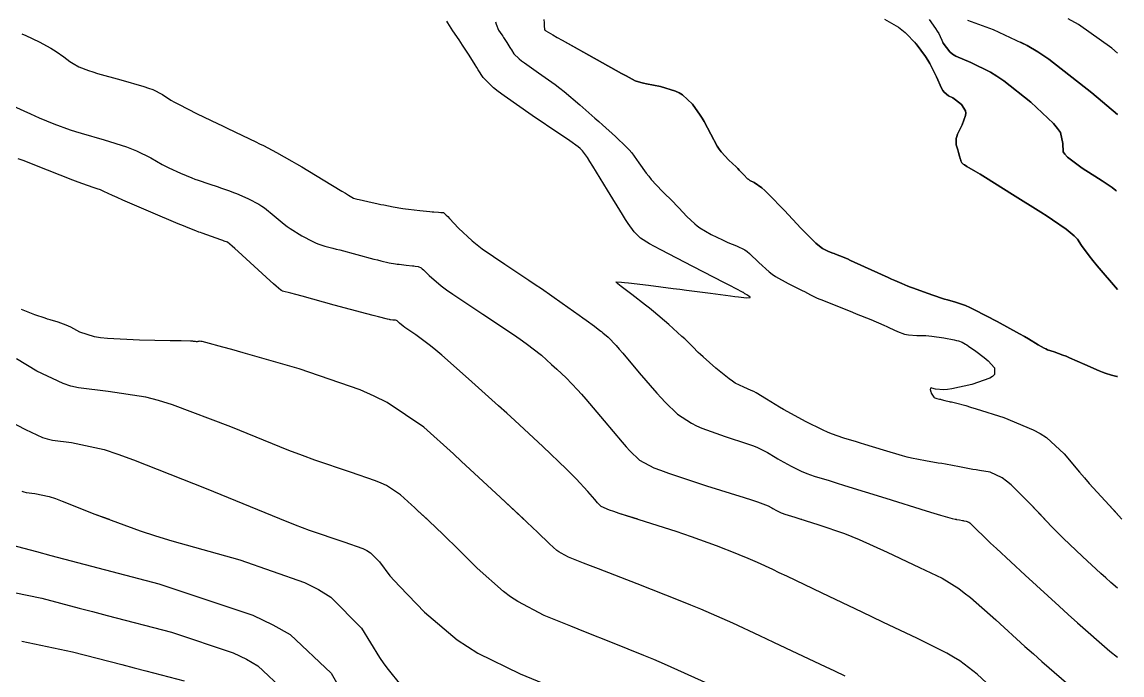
# Model space of a CAD drawing. Header units: metres. Extents: x 837475 to 838479, y 1189012 to 1191015.
# Drawn here: x 838361.8 to 838477, y 1189205.3 to 1189273.7 of the extents above; entities that cross this region are included whole.
import ezdxf

# ---------------------------------------------------------------- set-up
doc = ezdxf.new("R2010")
doc.units = ezdxf.units.M
doc.header["$LTSCALE"] = 0.3
doc.layers.add('COTAS 10', color=1, linetype='Continuous')
doc.layers.add('COTAS INT', color=252, linetype='Continuous')

msp = doc.modelspace()

# ---------------------------------------------------------------- linework, layer by layer
at = {"layer": 'COTAS 10'}
for points, elevation in [([(838416.448, 1189273.968), (838416.467, 1189273.622), (838416.482, 1189273.343), (838416.506, 1189272.9), (838416.508, 1189272.897), (838416.509, 1189272.896), (838416.51, 1189272.893), (838416.513, 1189272.89), (838416.514, 1189272.887), (838416.517, 1189272.885), (838416.519, 1189272.883), (838416.527, 1189272.878), (838416.549, 1189272.859), (838416.56, 1189272.85), (838416.573, 1189272.838), (838416.637, 1189272.782), (838417.377, 1189272.347), (838417.817, 1189272.098), (838418.358, 1189271.793), (838421.16, 1189270.225), (838424.009, 1189268.64), (838424.58, 1189268.324), (838425.057, 1189268.061), (838425.994, 1189267.557), (838426.597, 1189267.367), (838426.864, 1189267.302), (838427.174, 1189267.232), (838428.653, 1189266.936), (838430.238, 1189266.455), (838430.616, 1189266.269), (838430.966, 1189266.059), (838432.008, 1189265.111), (838432.828, 1189263.956), (838433.039, 1189263.617), (838433.243, 1189263.269), (838433.918, 1189261.942), (838434.591, 1189260.684), (838434.793, 1189260.38), (838435.002, 1189260.094), (838435.811, 1189259.222), (838436.57, 1189258.529), (838436.747, 1189258.358), (838436.91, 1189258.195), (838437.379, 1189257.678), (838437.776, 1189257.276), (838437.894, 1189257.185), (838438.015, 1189257.103), (838438.481, 1189256.882), (838439.264, 1189256.331), (838439.585, 1189256.042), (838439.95, 1189255.692), (838441.648, 1189253.937), (838443.363, 1189252.111), (838443.74, 1189251.718), (838444.074, 1189251.373), (838444.928, 1189250.533), (838445.483, 1189250.082), (838445.629, 1189249.981), (838445.771, 1189249.892), (838446.256, 1189249.658), (838446.72, 1189249.491), (838446.848, 1189249.443), (838446.977, 1189249.394), (838447.443, 1189249.213), (838448.231, 1189248.873), (838448.562, 1189248.725), (838448.943, 1189248.553), (838450.726, 1189247.734), (838452.496, 1189246.92), (838452.868, 1189246.751), (838453.189, 1189246.606), (838453.923, 1189246.286), (838454.577, 1189246.036), (838454.847, 1189245.935), (838455.157, 1189245.821), (838456.598, 1189245.293), (838458.084, 1189244.776), (838458.421, 1189244.667), (838458.726, 1189244.574), (838459.563, 1189244.364), (838460.612, 1189243.981), (838461.052, 1189243.78), (838461.556, 1189243.537), (838463.917, 1189242.314), (838466.27, 1189241.033), (838466.77, 1189240.754), (838467.203, 1189240.508), (838468.22, 1189239.889), (838468.832, 1189239.525), (838469.011, 1189239.439), (838469.194, 1189239.36), (838469.887, 1189239.125), (838470.817, 1189238.808), (838471.149, 1189238.675), (838471.513, 1189238.524), (838473.096, 1189237.816), (838474.617, 1189237.135), (838474.942, 1189237.001), (838475.225, 1189236.889), (838475.901, 1189236.682), (838476.329, 1189236.596), (838476.457, 1189236.561), (838476.514, 1189236.544), (838476.457, 1189236.561), (838476.329, 1189236.596), (838475.901, 1189236.682), (838475.225, 1189236.889), (838474.942, 1189237.001), (838474.617, 1189237.135), (838473.096, 1189237.816), (838471.513, 1189238.524), (838471.149, 1189238.675), (838470.817, 1189238.808), (838469.887, 1189239.125), (838469.194, 1189239.36), (838469.011, 1189239.439), (838468.832, 1189239.525), (838468.22, 1189239.889), (838467.203, 1189240.508), (838466.77, 1189240.754), (838466.27, 1189241.033), (838463.917, 1189242.314), (838461.556, 1189243.537), (838461.052, 1189243.78), (838460.612, 1189243.981), (838459.563, 1189244.364), (838458.726, 1189244.574), (838458.421, 1189244.667), (838458.084, 1189244.776), (838456.598, 1189245.293), (838455.157, 1189245.821), (838454.847, 1189245.935), (838454.577, 1189246.036), (838453.923, 1189246.286), (838453.189, 1189246.606), (838452.868, 1189246.751), (838452.496, 1189246.92), (838450.726, 1189247.734), (838448.943, 1189248.553), (838448.562, 1189248.725), (838448.231, 1189248.873), (838447.443, 1189249.213), (838446.977, 1189249.394), (838446.848, 1189249.443), (838446.72, 1189249.491), (838446.256, 1189249.658), (838445.771, 1189249.892), (838445.629, 1189249.981), (838445.483, 1189250.082), (838444.928, 1189250.533), (838444.074, 1189251.373), (838443.74, 1189251.718), (838443.363, 1189252.111), (838441.648, 1189253.937), (838439.95, 1189255.692), (838439.585, 1189256.042), (838439.264, 1189256.331), (838438.481, 1189256.882), (838438.015, 1189257.103), (838437.894, 1189257.185), (838437.776, 1189257.276), (838437.379, 1189257.678), (838436.91, 1189258.195), (838436.747, 1189258.358), (838436.57, 1189258.529), (838435.811, 1189259.222), (838435.002, 1189260.094), (838434.793, 1189260.38), (838434.591, 1189260.684), (838433.918, 1189261.942), (838433.243, 1189263.269), (838433.039, 1189263.617), (838432.828, 1189263.956), (838432.008, 1189265.111), (838430.966, 1189266.059), (838430.616, 1189266.269), (838430.238, 1189266.455), (838428.653, 1189266.936), (838427.174, 1189267.232), (838426.864, 1189267.302), (838426.597, 1189267.367), (838425.994, 1189267.557), (838425.057, 1189268.061), (838424.58, 1189268.324), (838424.009, 1189268.64), (838421.16, 1189270.225), (838418.723, 1189271.589)], 1930), ([(838463.312, 1189204.011), (838461.832, 1189205.36), (838460.002, 1189206.743), (838459.355, 1189207.146), (838458.648, 1189207.557), (838455.588, 1189209.115), (838451.953, 1189210.823), (838450.882, 1189211.329), (838449.784, 1189211.85), (838445.588, 1189213.849), (838441.886, 1189215.617), (838441.1, 1189215.991), (838440.416, 1189216.315), (838438.81, 1189217.071), (838437.584, 1189217.599), (838437.14, 1189217.78), (838436.651, 1189217.976), (838434.511, 1189218.81), (838431.892, 1189219.763), (838431.102, 1189220.034), (838430.283, 1189220.309), (838427.092, 1189221.327), (838424.326, 1189222.208), (838423.775, 1189222.396), (838423.317, 1189222.559), (838422.442, 1189222.947), (838422.066, 1189223.326), (838421.924, 1189223.484), (838421.765, 1189223.665), (838421.051, 1189224.511), (838419.826, 1189225.838), (838419.345, 1189226.323), (838418.802, 1189226.859), (838416.328, 1189229.219), (838413.387, 1189231.947), (838412.549, 1189232.715), (838411.701, 1189233.488), (838408.556, 1189236.328), (838405.754, 1189238.783), (838405.122, 1189239.315), (838404.554, 1189239.781), (838403.022, 1189240.93), (838402.079, 1189241.559), (838401.881, 1189241.698), (838401.711, 1189241.822), (838401.328, 1189242.143), (838401.153, 1189242.323), (838401.114, 1189242.358), (838401.079, 1189242.386), (838400.987, 1189242.435), (838400.889, 1189242.446), (838400.851, 1189242.45), (838400.807, 1189242.454), (838400.606, 1189242.475), (838400.382, 1189242.502), (838400.323, 1189242.51), (838400.266, 1189242.518), (838400.074, 1189242.55), (838399.106, 1189242.801), (838398.561, 1189242.947), (838397.895, 1189243.125), (838394.488, 1189244.047), (838391.109, 1189244.964), (838390.46, 1189245.14), (838389.935, 1189245.282), (838389.077, 1189245.513), (838389.018, 1189245.533), (838388.997, 1189245.542), (838388.975, 1189245.553), (838388.879, 1189245.603), (838388.388, 1189246.025), (838388.116, 1189246.27), (838387.786, 1189246.57), (838386.101, 1189248.115), (838384.413, 1189249.66), (838384.08, 1189249.959), (838383.804, 1189250.204), (838383.296, 1189250.623), (838382.962, 1189250.75), (838382.797, 1189250.811), (838382.601, 1189250.881), (838381.63, 1189251.227), (838380.66, 1189251.57), (838380.464, 1189251.639), (838380.3, 1189251.697), (838379.968, 1189251.811), (838379.168, 1189252.14), (838378.708, 1189252.333), (838378.146, 1189252.571), (838375.253, 1189253.795), (838372.331, 1189255.045), (838371.75, 1189255.298), (838371.267, 1189255.51), (838370.348, 1189255.942), (838370.009, 1189256.11), (838369.893, 1189256.156), (838369.768, 1189256.203), (838369.234, 1189256.37), (838368.137, 1189256.747), (838367.657, 1189256.926), (838367.1, 1189257.137), (838364.451, 1189258.168), (838361.886, 1189259.182), (838361.383, 1189259.382)], 1920), ([(838426.271, 1189221.589), (838424.326, 1189222.208), (838423.775, 1189222.396), (838423.317, 1189222.559), (838422.442, 1189222.947), (838422.066, 1189223.326), (838421.924, 1189223.484), (838421.765, 1189223.665), (838421.051, 1189224.511), (838419.826, 1189225.838), (838419.345, 1189226.323), (838418.802, 1189226.859), (838416.328, 1189229.219), (838413.387, 1189231.947), (838412.549, 1189232.715), (838411.701, 1189233.488), (838408.556, 1189236.328), (838405.754, 1189238.783), (838405.122, 1189239.315), (838404.554, 1189239.781), (838403.022, 1189240.93), (838402.079, 1189241.559), (838401.881, 1189241.698), (838401.711, 1189241.822), (838401.328, 1189242.143), (838401.153, 1189242.323), (838401.114, 1189242.358), (838401.079, 1189242.386), (838400.987, 1189242.435), (838400.889, 1189242.446), (838400.851, 1189242.45), (838400.807, 1189242.454), (838400.606, 1189242.475), (838400.382, 1189242.502), (838400.323, 1189242.51), (838400.266, 1189242.518), (838400.074, 1189242.55), (838399.106, 1189242.801), (838398.561, 1189242.947), (838397.895, 1189243.125), (838394.488, 1189244.047), (838391.109, 1189244.964), (838390.46, 1189245.14), (838389.935, 1189245.282), (838389.077, 1189245.513), (838389.018, 1189245.533), (838388.997, 1189245.542), (838388.975, 1189245.553), (838388.879, 1189245.603), (838388.388, 1189246.025), (838388.116, 1189246.27), (838387.786, 1189246.57), (838386.101, 1189248.115), (838384.413, 1189249.66), (838384.08, 1189249.959), (838383.804, 1189250.204), (838383.296, 1189250.623), (838382.962, 1189250.75), (838382.797, 1189250.811), (838382.601, 1189250.881), (838381.63, 1189251.227), (838380.66, 1189251.57), (838380.464, 1189251.639), (838380.3, 1189251.697), (838379.968, 1189251.811), (838379.168, 1189252.14), (838378.708, 1189252.333), (838378.146, 1189252.571), (838375.253, 1189253.795), (838372.331, 1189255.045), (838371.75, 1189255.298), (838371.267, 1189255.51), (838370.348, 1189255.942), (838370.009, 1189256.11), (838369.893, 1189256.156), (838369.768, 1189256.203), (838369.234, 1189256.37), (838368.137, 1189256.747), (838367.657, 1189256.926), (838367.1, 1189257.137), (838364.451, 1189258.168), (838361.886, 1189259.182), (838361.383, 1189259.382)], 1920), ([(838360.627, 1189218.909), (838363.298, 1189218.208), (838364.808, 1189217.811), (838376.096, 1189214.842), (838385.938, 1189211.545), (838388.032, 1189210.547), (838389.854, 1189209.512), (838394.158, 1189205.469), (838396.215, 1189201.853)], 1910)]:
    msp.add_lwpolyline(points, dxfattribs=dict(at, elevation=elevation))
at = {"layer": 'COTAS INT'}
for points, elevation in [([(838468.918, 1189221.589), (838467.421, 1189223.171), (838465.38, 1189225.197), (838464.903, 1189225.597), (838464.463, 1189225.926), (838463.196, 1189226.532), (838462.081, 1189226.707), (838461.739, 1189226.765), (838461.383, 1189226.827), (838459.973, 1189227.086), (838458.512, 1189227.355), (838458.123, 1189227.423), (838457.741, 1189227.489), (838456.415, 1189227.705), (838454.962, 1189227.997), (838454.5, 1189228.111), (838454.011, 1189228.239), (838452.027, 1189228.821), (838450.078, 1189229.424), (838449.611, 1189229.566), (838449.175, 1189229.697), (838447.861, 1189230.078), (838446.572, 1189230.535), (838446.151, 1189230.714), (838445.703, 1189230.916), (838443.853, 1189231.834), (838441.992, 1189232.842), (838441.536, 1189233.1), (838441.106, 1189233.349), (838439.768, 1189234.174), (838438.689, 1189234.833), (838438.422, 1189234.977), (838438.169, 1189235.105), (838437.37, 1189235.43), (838436.492, 1189235.871), (838436.188, 1189236.072), (838435.859, 1189236.307), (838434.451, 1189237.44), (838433.119, 1189238.606), (838432.837, 1189238.862), (838432.593, 1189239.089), (838432.027, 1189239.665), (838431.449, 1189240.258), (838431.198, 1189240.495), (838430.907, 1189240.764), (838429.527, 1189241.997), (838427.937, 1189243.355), (838427.513, 1189243.702), (838427.097, 1189244.037), (838425.655, 1189245.145), (838424.551, 1189245.976), (838424.348, 1189246.137), (838424.189, 1189246.268), (838423.985, 1189246.489), (838424.562, 1189246.447), (838424.896, 1189246.412), (838425.305, 1189246.366), (838427.411, 1189246.118), (838429.988, 1189245.796), (838430.694, 1189245.705), (838431.396, 1189245.614), (838433.907, 1189245.274), (838435.999, 1189244.993), (838436.439, 1189244.938), (838436.817, 1189244.892), (838437.679, 1189244.809), (838438, 1189244.825), (838438.037, 1189244.842), (838438.052, 1189244.865), (838437.921, 1189244.992), (838437.69, 1189245.127), (838437.641, 1189245.154), (838437.6, 1189245.178), (838437.508, 1189245.227), (838437.463, 1189245.252), (838437.452, 1189245.26), (838437.441, 1189245.269), (838437.405, 1189245.303), (838437.372, 1189245.334), (838437.363, 1189245.341), (838437.355, 1189245.347), (838437.326, 1189245.362), (838436.497, 1189245.784), (838435.985, 1189246.047), (838435.35, 1189246.373), (838432.036, 1189248.078), (838428.691, 1189249.822), (838428.037, 1189250.172), (838427.501, 1189250.465), (838426.549, 1189251.045), (838426.339, 1189251.273), (838426.271, 1189251.344), (838426.2, 1189251.418), (838425.906, 1189251.713), (838425.28, 1189252.575), (838425, 1189253.006), (838424.672, 1189253.521), (838423.102, 1189256.076), (838421.563, 1189258.598), (838421.255, 1189259.091), (838420.998, 1189259.496), (838420.499, 1189260.218), (838420.327, 1189260.369), (838420.276, 1189260.414), (838420.225, 1189260.46), (838420.028, 1189260.636), (838419.166, 1189261.248), (838418.696, 1189261.57), (838418.124, 1189261.957), (838415.223, 1189263.903), (838412.27, 1189265.958), (838411.666, 1189266.414), (838411.155, 1189266.821), (838410.08, 1189267.883), (838409.568, 1189268.695), (838409.412, 1189268.945), (838409.249, 1189269.205), (838408.607, 1189270.232), (838407.929, 1189271.292), (838407.744, 1189271.572), (838407.559, 1189271.846), (838406.9, 1189272.791), (838406.37, 1189273.606), (838406.267, 1189273.799)], 1926), ([(838411.367, 1189273.71), (838411.426, 1189273.474), (838411.703, 1189272.845), (838412.033, 1189272.372), (838412.126, 1189272.234), (838412.219, 1189272.094), (838412.559, 1189271.563), (838412.88, 1189271.048), (838412.962, 1189270.917), (838413.04, 1189270.792), (838413.297, 1189270.385), (838413.836, 1189269.853), (838414.092, 1189269.649), (838414.395, 1189269.42), (838415.875, 1189268.39), (838417.626, 1189267.149), (838418.099, 1189266.787), (838418.568, 1189266.418), (838420.218, 1189265.019), (838421.773, 1189263.631), (838422.182, 1189263.269), (838422.581, 1189262.916), (838423.941, 1189261.722), (838425.108, 1189260.607), (838425.385, 1189260.304), (838425.642, 1189260.003), (838426.405, 1189258.94), (838427.165, 1189257.85), (838427.42, 1189257.534), (838427.695, 1189257.211), (838428.848, 1189255.99), (838430.02, 1189254.813), (838430.306, 1189254.518), (838430.575, 1189254.237), (838431.41, 1189253.33), (838432.242, 1189252.542), (838432.51, 1189252.336), (838432.794, 1189252.135), (838433.956, 1189251.45), (838435.137, 1189250.871), (838435.433, 1189250.737), (838435.717, 1189250.614), (838436.63, 1189250.264), (838437.491, 1189249.828), (838437.741, 1189249.651), (838437.997, 1189249.45), (838438.964, 1189248.519), (838440.042, 1189247.515), (838440.367, 1189247.267), (838440.705, 1189247.033), (838442.022, 1189246.294), (838443.229, 1189245.717), (838443.497, 1189245.585), (838443.736, 1189245.465), (838444.361, 1189245.13), (838445.007, 1189244.81), (838445.259, 1189244.699), (838445.543, 1189244.578), (838446.834, 1189244.06), (838448.336, 1189243.471), (838448.753, 1189243.304), (838449.171, 1189243.136), (838450.684, 1189242.517), (838452.037, 1189241.944), (838452.353, 1189241.805), (838452.645, 1189241.674), (838453.491, 1189241.272), (838454.213, 1189240.999), (838454.427, 1189240.949), (838454.647, 1189240.91), (838455.493, 1189240.865), (838456.467, 1189240.841), (838456.767, 1189240.815), (838457.081, 1189240.783), (838458.325, 1189240.597), (838459.434, 1189240.386), (838459.662, 1189240.337), (838459.856, 1189240.292), (838460.273, 1189240.161), (838460.609, 1189239.953), (838460.752, 1189239.859), (838460.917, 1189239.749), (838461.692, 1189239.218), (838462.55, 1189238.564), (838462.766, 1189238.376), (838462.974, 1189238.184), (838463.649, 1189237.467), (838463.657, 1189236.752), (838463.444, 1189236.562), (838463.139, 1189236.376), (838461.258, 1189235.729), (838459.161, 1189235.271), (838458.718, 1189235.203), (838458.335, 1189235.16), (838457.45, 1189235.218), (838457.064, 1189235.35), (838456.995, 1189235.354), (838456.943, 1189235.344), (838456.894, 1189235.19), (838456.968, 1189234.949), (838456.993, 1189234.883), (838457.02, 1189234.818), (838457.136, 1189234.587), (838457.287, 1189234.397), (838457.336, 1189234.357), (838457.389, 1189234.323), (838457.608, 1189234.248), (838457.885, 1189234.195), (838457.974, 1189234.175), (838458.068, 1189234.153), (838458.455, 1189234.055), (838458.883, 1189233.947), (838459.004, 1189233.919), (838459.126, 1189233.891), (838459.575, 1189233.798), (838460.625, 1189233.505), (838461.126, 1189233.353), (838461.718, 1189233.169), (838464.615, 1189232.244), (838467.71, 1189230.977), (838468.427, 1189230.578), (838469.083, 1189230.157), (838470.947, 1189228.459), (838472.559, 1189226.514), (838473.057, 1189225.936), (838473.577, 1189225.342), (838475.639, 1189223.057), (838477, 1189221.589)], 1928), ([(838452.125, 1189273.99), (838453.578, 1189273.17), (838453.947, 1189272.901), (838454.3, 1189272.614), (838455.454, 1189271.425), (838456.42, 1189270.096), (838456.654, 1189269.721), (838456.875, 1189269.342), (838457.553, 1189267.945), (838458.103, 1189266.779), (838458.242, 1189266.545), (838458.376, 1189266.35), (838458.815, 1189265.965), (838459.272, 1189265.745), (838459.417, 1189265.654), (838459.57, 1189265.549), (838460.191, 1189265.062), (838460.609, 1189264.387), (838460.634, 1189264.164), (838460.62, 1189263.925), (838460.242, 1189262.935), (838459.765, 1189261.946), (838459.688, 1189261.709), (838459.635, 1189261.488), (838459.646, 1189260.822), (838459.799, 1189260.297), (838459.837, 1189260.165), (838459.872, 1189260.038), (838459.982, 1189259.63), (838460.079, 1189259.302), (838460.106, 1189259.226), (838460.133, 1189259.158), (838460.233, 1189258.965), (838460.373, 1189258.815), (838460.426, 1189258.773), (838460.485, 1189258.731), (838460.749, 1189258.579), (838461.669, 1189258.036), (838462.142, 1189257.747), (838462.709, 1189257.399), (838465.545, 1189255.642), (838468.505, 1189253.778), (838469.152, 1189253.361), (838469.722, 1189252.988), (838471.156, 1189252.001), (838471.978, 1189251.312), (838472.162, 1189251.126), (838472.328, 1189250.942), (838472.774, 1189250.298), (838473.558, 1189249.191), (838473.937, 1189248.715), (838474.386, 1189248.166), (838476.514, 1189245.666), (838474.386, 1189248.166), (838473.937, 1189248.715), (838473.558, 1189249.191), (838472.774, 1189250.298), (838472.328, 1189250.942), (838472.162, 1189251.126), (838471.978, 1189251.312), (838471.156, 1189252.001), (838469.722, 1189252.988), (838469.152, 1189253.361), (838468.505, 1189253.778), (838465.545, 1189255.642), (838462.709, 1189257.399), (838462.142, 1189257.747), (838461.669, 1189258.036), (838460.749, 1189258.579), (838460.485, 1189258.731), (838460.426, 1189258.773), (838460.373, 1189258.815), (838460.233, 1189258.965), (838460.133, 1189259.158), (838460.106, 1189259.226), (838460.079, 1189259.302), (838459.982, 1189259.63), (838459.872, 1189260.038), (838459.837, 1189260.165), (838459.799, 1189260.297), (838459.646, 1189260.822), (838459.635, 1189261.488), (838459.688, 1189261.709), (838459.765, 1189261.946), (838460.242, 1189262.935), (838460.62, 1189263.925), (838460.634, 1189264.164), (838460.609, 1189264.387), (838460.191, 1189265.062), (838459.57, 1189265.549), (838459.417, 1189265.654), (838459.272, 1189265.745), (838458.815, 1189265.965), (838458.376, 1189266.35), (838458.242, 1189266.545), (838458.103, 1189266.779), (838457.553, 1189267.945), (838456.875, 1189269.342), (838456.654, 1189269.721), (838456.42, 1189270.096), (838455.454, 1189271.425), (838455.295, 1189271.589)], 1932), ([(838456.795, 1189273.955), (838457.476, 1189273.018), (838457.641, 1189272.753), (838457.797, 1189272.486), (838458.275, 1189271.501), (838458.968, 1189270.578), (838459.259, 1189270.349), (838459.592, 1189270.132), (838461.156, 1189269.446), (838463.242, 1189268.442), (838463.905, 1189268.025), (838464.605, 1189267.547), (838467.444, 1189265.319), (838469.834, 1189263.059), (838470.251, 1189262.561), (838470.563, 1189262.119), (838470.806, 1189260.985), (838470.844, 1189260.117), (838471.026, 1189259.842), (838471.283, 1189259.553), (838472.831, 1189258.385), (838474.551, 1189257.305), (838474.916, 1189257.071), (838475.233, 1189256.866), (838475.976, 1189256.36), (838476.349, 1189256.046), (838476.434, 1189255.962), (838476.349, 1189256.046), (838475.976, 1189256.36), (838475.233, 1189256.866), (838474.916, 1189257.071), (838474.551, 1189257.305), (838472.831, 1189258.385), (838471.283, 1189259.553), (838471.026, 1189259.842), (838470.844, 1189260.117), (838470.806, 1189260.985), (838470.563, 1189262.119), (838470.251, 1189262.561), (838469.834, 1189263.059), (838467.444, 1189265.319), (838464.605, 1189267.547), (838463.905, 1189268.025), (838463.242, 1189268.442), (838461.156, 1189269.446), (838459.592, 1189270.132), (838459.259, 1189270.349), (838458.968, 1189270.578), (838458.275, 1189271.501), (838458.233, 1189271.589)], 1934), ([(838460.808, 1189273.915), (838463.497, 1189272.927), (838467.082, 1189271.25), (838468.181, 1189270.577), (838469.326, 1189269.813), (838473.845, 1189266.3), (838476.514, 1189264.017), (838473.845, 1189266.3), (838469.326, 1189269.813), (838468.181, 1189270.577), (838467.082, 1189271.25), (838466.358, 1189271.589)], 1936), ([(838476.514, 1189270.434), (838475.935, 1189270.952), (838472.45, 1189273.438), (838471.378, 1189274.047)], 1938), ([(838361.764, 1189272.452), (838362.173, 1189272.284), (838363.579, 1189271.627), (838364.794, 1189270.965), (838365.083, 1189270.792), (838365.351, 1189270.625), (838366.15, 1189270.061), (838366.795, 1189269.575), (838366.967, 1189269.456), (838367.136, 1189269.345), (838367.722, 1189269.001), (838368.74, 1189268.614), (838369.182, 1189268.475), (838369.693, 1189268.322), (838372.115, 1189267.656), (838374.532, 1189266.959), (838375.041, 1189266.786), (838375.479, 1189266.622), (838376.479, 1189266.105), (838377.367, 1189265.516), (838377.734, 1189265.307), (838378.154, 1189265.079), (838380.109, 1189264.09), (838382.236, 1189263.062), (838382.765, 1189262.809), (838383.267, 1189262.57), (838384.862, 1189261.823), (838386.278, 1189261.148), (838386.666, 1189260.955), (838387.054, 1189260.759), (838388.441, 1189260.028), (838390.026, 1189259.136), (838390.538, 1189258.838), (838391.082, 1189258.518), (838393.31, 1189257.18), (838395.279, 1189255.983), (838395.659, 1189255.752), (838395.967, 1189255.564), (838396.486, 1189255.25), (838396.748, 1189255.177), (838396.895, 1189255.142), (838397.075, 1189255.1), (838397.991, 1189254.893), (838399.085, 1189254.658), (838399.376, 1189254.597), (838399.662, 1189254.539), (838400.652, 1189254.345), (838401.663, 1189254.175), (838401.963, 1189254.132), (838402.271, 1189254.091), (838403.453, 1189253.955), (838404.505, 1189253.85), (838404.731, 1189253.828), (838404.929, 1189253.81), (838405.407, 1189253.768), (838405.663, 1189253.749), (838405.721, 1189253.745), (838405.773, 1189253.74), (838405.913, 1189253.727), (838406.221, 1189253.473), (838406.378, 1189253.317), (838406.566, 1189253.123), (838407.507, 1189252.112), (838408.946, 1189250.768), (838409.447, 1189250.365), (838409.994, 1189249.947), (838412.342, 1189248.325), (838414.873, 1189246.657), (838415.534, 1189246.212), (838416.179, 1189245.773), (838418.367, 1189244.245), (838420.15, 1189242.971), (838420.539, 1189242.691), (838420.883, 1189242.444), (838421.749, 1189241.815), (838422.315, 1189241.383), (838422.47, 1189241.259), (838422.625, 1189241.134), (838423.176, 1189240.666), (838424.007, 1189239.805), (838424.338, 1189239.432), (838424.713, 1189239.001), (838426.432, 1189236.957), (838428.267, 1189234.815), (838428.715, 1189234.322), (838429.138, 1189233.872), (838430.448, 1189232.609), (838431.906, 1189231.654), (838432.422, 1189231.399), (838432.986, 1189231.147), (838435.429, 1189230.272), (838437.788, 1189229.497), (838438.299, 1189229.31), (838438.749, 1189229.134), (838439.859, 1189228.594), (838440.671, 1189228.094), (838440.931, 1189227.942), (838441.208, 1189227.786), (838442.336, 1189227.175), (838443.458, 1189226.618), (838443.73, 1189226.496), (838443.985, 1189226.387), (838444.766, 1189226.11), (838446.323, 1189225.641), (838447.066, 1189225.411), (838447.945, 1189225.139), (838452.249, 1189223.794), (838456.476, 1189222.477), (838457.306, 1189222.222), (838457.989, 1189222.015), (838459.227, 1189221.662), (838459.513, 1189221.615), (838459.595, 1189221.601), (838459.665, 1189221.589)], 1924), ([(838363.65, 1189271.589), (838364.794, 1189270.965), (838365.083, 1189270.792), (838365.351, 1189270.625), (838366.15, 1189270.061), (838366.795, 1189269.575), (838366.967, 1189269.456), (838367.136, 1189269.345), (838367.722, 1189269.001), (838368.74, 1189268.614), (838369.182, 1189268.475), (838369.693, 1189268.322), (838372.115, 1189267.656), (838374.532, 1189266.959), (838375.041, 1189266.786), (838375.479, 1189266.622), (838376.479, 1189266.105), (838377.367, 1189265.516), (838377.734, 1189265.307), (838378.154, 1189265.079), (838380.109, 1189264.09), (838382.236, 1189263.062), (838382.765, 1189262.809), (838383.267, 1189262.57), (838384.862, 1189261.823), (838386.278, 1189261.148), (838386.666, 1189260.955), (838387.054, 1189260.759), (838388.441, 1189260.028), (838390.026, 1189259.136), (838390.538, 1189258.838), (838391.082, 1189258.518), (838393.31, 1189257.18), (838395.279, 1189255.983), (838395.659, 1189255.752), (838395.967, 1189255.564), (838396.486, 1189255.25), (838396.748, 1189255.177), (838396.895, 1189255.142), (838397.075, 1189255.1), (838397.991, 1189254.893), (838399.085, 1189254.658), (838399.376, 1189254.597), (838399.662, 1189254.539), (838400.652, 1189254.345), (838401.663, 1189254.175), (838401.963, 1189254.132), (838402.271, 1189254.091), (838403.453, 1189253.955), (838404.505, 1189253.85), (838404.731, 1189253.828), (838404.929, 1189253.81), (838405.407, 1189253.768), (838405.663, 1189253.749), (838405.721, 1189253.745), (838405.773, 1189253.74), (838405.913, 1189253.727), (838406.221, 1189253.473), (838406.378, 1189253.317), (838406.566, 1189253.123), (838407.507, 1189252.112), (838408.946, 1189250.768), (838409.447, 1189250.365), (838409.994, 1189249.947), (838412.342, 1189248.325), (838414.873, 1189246.657), (838415.534, 1189246.212), (838416.179, 1189245.773), (838418.367, 1189244.245), (838420.15, 1189242.971), (838420.539, 1189242.691), (838420.883, 1189242.444), (838421.749, 1189241.815), (838422.315, 1189241.383), (838422.47, 1189241.259), (838422.625, 1189241.134), (838423.176, 1189240.666), (838424.007, 1189239.805), (838424.338, 1189239.432), (838424.713, 1189239.001), (838426.432, 1189236.957), (838428.267, 1189234.815), (838428.715, 1189234.322), (838429.138, 1189233.872), (838430.448, 1189232.609), (838431.906, 1189231.654), (838432.422, 1189231.399), (838432.986, 1189231.147), (838435.429, 1189230.272), (838437.788, 1189229.497), (838438.299, 1189229.31), (838438.749, 1189229.134), (838439.859, 1189228.594), (838440.671, 1189228.094), (838440.931, 1189227.942), (838441.208, 1189227.786), (838442.336, 1189227.175), (838443.458, 1189226.618), (838443.73, 1189226.496), (838443.985, 1189226.387), (838444.766, 1189226.11), (838446.323, 1189225.641), (838447.066, 1189225.411), (838447.945, 1189225.139), (838452.249, 1189223.794), (838456.476, 1189222.477), (838457.306, 1189222.222), (838457.989, 1189222.015), (838459.227, 1189221.662), (838459.513, 1189221.615), (838459.595, 1189221.601), (838459.679, 1189221.586), (838459.994, 1189221.528), (838460.298, 1189221.473), (838460.375, 1189221.459), (838460.449, 1189221.447), (838460.689, 1189221.409), (838460.963, 1189221.278), (838461.057, 1189221.207), (838461.16, 1189221.121), (838461.601, 1189220.684), (838462.705, 1189219.599), (838463.227, 1189219.104), (838463.843, 1189218.525), (838466.847, 1189215.731), (838470.408, 1189212.478), (838471.375, 1189211.609), (838472.335, 1189210.754), (838475.731, 1189207.782), (838476.514, 1189207.128)], 1924), ([(838476.514, 1189214.382), (838475.835, 1189214.976), (838475.314, 1189215.441), (838474.788, 1189215.913), (838472.853, 1189217.68), (838470.825, 1189219.628), (838470.241, 1189220.213), (838469.647, 1189220.818), (838467.421, 1189223.171), (838465.38, 1189225.197), (838464.903, 1189225.597), (838464.463, 1189225.926), (838463.196, 1189226.532), (838462.081, 1189226.707), (838461.739, 1189226.765), (838461.383, 1189226.827), (838459.973, 1189227.086), (838458.512, 1189227.355), (838458.123, 1189227.423), (838457.741, 1189227.489), (838456.415, 1189227.705), (838454.962, 1189227.997), (838454.5, 1189228.111), (838454.011, 1189228.239), (838452.027, 1189228.821), (838450.078, 1189229.424), (838449.611, 1189229.566), (838449.175, 1189229.697), (838447.861, 1189230.078), (838446.572, 1189230.535), (838446.151, 1189230.714), (838445.703, 1189230.916), (838443.853, 1189231.834), (838441.992, 1189232.842), (838441.536, 1189233.1), (838441.106, 1189233.349), (838439.768, 1189234.174), (838438.689, 1189234.833), (838438.422, 1189234.977), (838438.169, 1189235.105), (838437.37, 1189235.43), (838436.492, 1189235.871), (838436.188, 1189236.072), (838435.859, 1189236.307), (838434.451, 1189237.44), (838433.119, 1189238.606), (838432.837, 1189238.862), (838432.593, 1189239.089), (838432.027, 1189239.665), (838431.449, 1189240.258), (838431.198, 1189240.495), (838430.907, 1189240.764), (838429.527, 1189241.997), (838427.937, 1189243.355), (838427.513, 1189243.702), (838427.097, 1189244.037), (838425.655, 1189245.145), (838424.551, 1189245.976), (838424.348, 1189246.137), (838424.189, 1189246.268), (838423.985, 1189246.489), (838424.562, 1189246.447), (838424.896, 1189246.412), (838425.305, 1189246.366), (838427.411, 1189246.118), (838429.988, 1189245.796), (838430.694, 1189245.705), (838431.396, 1189245.614), (838433.907, 1189245.274), (838435.999, 1189244.993), (838436.439, 1189244.938), (838436.817, 1189244.892), (838437.679, 1189244.809), (838438, 1189244.825), (838438.037, 1189244.842), (838438.052, 1189244.865), (838437.921, 1189244.992), (838437.69, 1189245.127), (838437.641, 1189245.154), (838437.6, 1189245.178), (838437.508, 1189245.227), (838437.463, 1189245.252), (838437.452, 1189245.26), (838437.441, 1189245.269), (838437.405, 1189245.303), (838437.372, 1189245.334), (838437.363, 1189245.341), (838437.355, 1189245.347), (838437.326, 1189245.362), (838436.497, 1189245.784), (838435.985, 1189246.047), (838435.35, 1189246.373), (838432.036, 1189248.078), (838428.691, 1189249.822), (838428.037, 1189250.172), (838427.501, 1189250.465), (838426.549, 1189251.045), (838426.339, 1189251.273), (838426.271, 1189251.344), (838426.2, 1189251.418), (838425.906, 1189251.713), (838425.28, 1189252.575), (838425, 1189253.006), (838424.672, 1189253.521), (838423.102, 1189256.076), (838421.563, 1189258.598), (838421.255, 1189259.091), (838420.998, 1189259.496), (838420.499, 1189260.218), (838420.327, 1189260.369), (838420.276, 1189260.414), (838420.225, 1189260.46), (838420.028, 1189260.636), (838419.166, 1189261.248), (838418.696, 1189261.57), (838418.124, 1189261.957), (838415.223, 1189263.903), (838412.27, 1189265.958), (838411.666, 1189266.414), (838411.155, 1189266.821), (838410.08, 1189267.883), (838409.568, 1189268.695), (838409.412, 1189268.945), (838409.249, 1189269.205), (838408.607, 1189270.232), (838407.929, 1189271.292), (838407.744, 1189271.572), (838407.733, 1189271.589)], 1926), ([(838412.543, 1189271.589), (838412.559, 1189271.563), (838412.88, 1189271.048), (838412.962, 1189270.917), (838413.04, 1189270.792), (838413.297, 1189270.385), (838413.836, 1189269.853), (838414.092, 1189269.649), (838414.395, 1189269.42), (838415.875, 1189268.39), (838417.626, 1189267.149), (838418.099, 1189266.787), (838418.568, 1189266.418), (838420.218, 1189265.019), (838421.773, 1189263.631), (838422.182, 1189263.269), (838422.581, 1189262.916), (838423.941, 1189261.722), (838425.108, 1189260.607), (838425.385, 1189260.304), (838425.642, 1189260.003), (838426.405, 1189258.94), (838427.165, 1189257.85), (838427.42, 1189257.534), (838427.695, 1189257.211), (838428.848, 1189255.99), (838430.02, 1189254.813), (838430.306, 1189254.518), (838430.575, 1189254.237), (838431.41, 1189253.33), (838432.242, 1189252.542), (838432.51, 1189252.336), (838432.794, 1189252.135), (838433.956, 1189251.45), (838435.137, 1189250.871), (838435.433, 1189250.737), (838435.717, 1189250.614), (838436.63, 1189250.264), (838437.491, 1189249.828), (838437.741, 1189249.651), (838437.997, 1189249.45), (838438.964, 1189248.519), (838440.042, 1189247.515), (838440.367, 1189247.267), (838440.705, 1189247.033), (838442.022, 1189246.294), (838443.229, 1189245.717), (838443.497, 1189245.585), (838443.736, 1189245.465), (838444.361, 1189245.13), (838445.007, 1189244.81), (838445.259, 1189244.699), (838445.543, 1189244.578), (838446.834, 1189244.06), (838448.336, 1189243.471), (838448.753, 1189243.304), (838449.171, 1189243.136), (838450.684, 1189242.517), (838452.037, 1189241.944), (838452.353, 1189241.805), (838452.645, 1189241.674), (838453.491, 1189241.272), (838454.213, 1189240.999), (838454.427, 1189240.949), (838454.647, 1189240.91), (838455.493, 1189240.865), (838456.467, 1189240.841), (838456.767, 1189240.815), (838457.081, 1189240.783), (838458.325, 1189240.597), (838459.434, 1189240.386), (838459.662, 1189240.337), (838459.856, 1189240.292), (838460.273, 1189240.161), (838460.609, 1189239.953), (838460.752, 1189239.859), (838460.917, 1189239.749), (838461.692, 1189239.218), (838462.55, 1189238.564), (838462.766, 1189238.376), (838462.974, 1189238.184), (838463.649, 1189237.467), (838463.657, 1189236.752), (838463.444, 1189236.562), (838463.139, 1189236.376), (838461.258, 1189235.729), (838459.161, 1189235.271), (838458.718, 1189235.203), (838458.335, 1189235.16), (838457.45, 1189235.218), (838457.064, 1189235.35), (838456.995, 1189235.354), (838456.943, 1189235.344), (838456.894, 1189235.19), (838456.968, 1189234.949), (838456.993, 1189234.883), (838457.02, 1189234.818), (838457.136, 1189234.587), (838457.287, 1189234.397), (838457.336, 1189234.357), (838457.389, 1189234.323), (838457.608, 1189234.248), (838457.885, 1189234.195), (838457.974, 1189234.175), (838458.068, 1189234.153), (838458.455, 1189234.055), (838458.883, 1189233.947), (838459.004, 1189233.919), (838459.126, 1189233.891), (838459.575, 1189233.798), (838460.625, 1189233.505), (838461.126, 1189233.353), (838461.718, 1189233.169), (838464.615, 1189232.244), (838467.71, 1189230.977), (838468.427, 1189230.578), (838469.083, 1189230.157), (838470.947, 1189228.459), (838472.559, 1189226.514), (838473.057, 1189225.936), (838473.577, 1189225.342), (838475.639, 1189223.057), (838476.514, 1189222.113)], 1928), ([(838360.89, 1189264.895), (838362.648, 1189264.082), (838363.112, 1189263.876), (838363.565, 1189263.679), (838365.119, 1189263.037), (838366.829, 1189262.422), (838367.381, 1189262.241), (838367.967, 1189262.056), (838370.365, 1189261.352), (838372.71, 1189260.618), (838373.261, 1189260.415), (838373.77, 1189260.211), (838375.255, 1189259.473), (838376.467, 1189258.776), (838376.804, 1189258.599), (838377.142, 1189258.427), (838378.366, 1189257.864), (838379.568, 1189257.375), (838379.892, 1189257.251), (838380.212, 1189257.132), (838381.335, 1189256.744), (838382.32, 1189256.421), (838382.553, 1189256.344), (838382.768, 1189256.271), (838383.402, 1189256.053), (838384.04, 1189255.808), (838384.258, 1189255.718), (838384.494, 1189255.619), (838385.496, 1189255.184), (838386.588, 1189254.607), (838386.881, 1189254.419), (838387.17, 1189254.219), (838388.179, 1189253.393), (838389.224, 1189252.522), (838389.536, 1189252.293), (838389.857, 1189252.069), (838391.096, 1189251.306), (838392.254, 1189250.695), (838392.524, 1189250.568), (838392.772, 1189250.459), (838393.485, 1189250.215), (838394.346, 1189250.005), (838394.687, 1189249.916), (838395.074, 1189249.815), (838396.84, 1189249.341), (838398.615, 1189248.869), (838399.006, 1189248.77), (838399.353, 1189248.683), (838400.245, 1189248.481), (838400.886, 1189248.373), (838401.075, 1189248.346), (838401.27, 1189248.319), (838402.015, 1189248.232), (838402.683, 1189248.162), (838402.829, 1189248.147), (838402.958, 1189248.133), (838403.283, 1189248.099), (838403.588, 1189247.936), (838403.704, 1189247.842), (838403.834, 1189247.726), (838404.418, 1189247.128), (838405.691, 1189246.06), (838406.256, 1189245.648), (838406.912, 1189245.185), (838410.049, 1189243.093), (838413.262, 1189240.957), (838413.968, 1189240.467), (838414.593, 1189240.021), (838416.185, 1189238.776), (838417.234, 1189237.829), (838417.516, 1189237.572), (838417.796, 1189237.316), (838418.776, 1189236.406), (838419.972, 1189235.17), (838420.387, 1189234.708), (838420.839, 1189234.194), (838422.773, 1189231.905), (838424.657, 1189229.674), (838425.077, 1189229.196), (838425.454, 1189228.779), (838426.445, 1189227.778), (838427.953, 1189227.001), (838428.655, 1189226.726), (838429.481, 1189226.424), (838433.488, 1189225.114), (838437.407, 1189223.89), (838438.176, 1189223.642), (838438.808, 1189223.434), (838439.951, 1189223.013), (838440.235, 1189222.838), (838440.327, 1189222.785), (838440.423, 1189222.73), (838440.819, 1189222.516), (838441.212, 1189222.321), (838441.308, 1189222.278), (838441.397, 1189222.24), (838441.671, 1189222.143), (838442.364, 1189221.932), (838442.718, 1189221.822), (838443.141, 1189221.69), (838445.255, 1189221.029), (838447.917, 1189220.097), (838448.686, 1189219.794), (838449.469, 1189219.471), (838452.415, 1189218.146), (838455.141, 1189216.845), (838455.786, 1189216.539), (838456.383, 1189216.255), (838458.146, 1189215.425), (838459.893, 1189214.343), (838460.482, 1189213.901), (838461.116, 1189213.397), (838463.782, 1189211.061), (838466.836, 1189208.278), (838467.715, 1189207.492), (838468.607, 1189206.7), (838471.95, 1189203.782)], 1922), ([(838360.89, 1189264.895), (838362.648, 1189264.082), (838363.112, 1189263.876), (838363.565, 1189263.679), (838365.119, 1189263.037), (838366.829, 1189262.422), (838367.381, 1189262.241), (838367.967, 1189262.056), (838370.365, 1189261.352), (838372.71, 1189260.618), (838373.261, 1189260.415), (838373.77, 1189260.211), (838375.255, 1189259.473), (838376.467, 1189258.776), (838376.804, 1189258.599), (838377.142, 1189258.427), (838378.366, 1189257.864), (838379.568, 1189257.375), (838379.892, 1189257.251), (838380.212, 1189257.132), (838381.335, 1189256.744), (838382.32, 1189256.421), (838382.553, 1189256.344), (838382.768, 1189256.271), (838383.402, 1189256.053), (838384.04, 1189255.808), (838384.258, 1189255.718), (838384.494, 1189255.619), (838385.496, 1189255.184), (838386.588, 1189254.607), (838386.881, 1189254.419), (838387.17, 1189254.219), (838388.179, 1189253.393), (838389.224, 1189252.522), (838389.536, 1189252.293), (838389.857, 1189252.069), (838391.096, 1189251.306), (838392.254, 1189250.695), (838392.524, 1189250.568), (838392.772, 1189250.459), (838393.485, 1189250.215), (838394.346, 1189250.005), (838394.687, 1189249.916), (838395.074, 1189249.815), (838396.84, 1189249.341), (838398.615, 1189248.869), (838399.006, 1189248.77), (838399.353, 1189248.683), (838400.245, 1189248.481), (838400.886, 1189248.373), (838401.075, 1189248.346), (838401.27, 1189248.319), (838402.015, 1189248.232), (838402.683, 1189248.162), (838402.829, 1189248.147), (838402.958, 1189248.133), (838403.283, 1189248.099), (838403.588, 1189247.936), (838403.704, 1189247.842), (838403.834, 1189247.726), (838404.418, 1189247.128), (838405.691, 1189246.06), (838406.256, 1189245.648), (838406.912, 1189245.185), (838410.049, 1189243.093), (838413.262, 1189240.957), (838413.968, 1189240.467), (838414.593, 1189240.021), (838416.185, 1189238.776), (838417.234, 1189237.829), (838417.516, 1189237.572), (838417.796, 1189237.316), (838418.776, 1189236.406), (838419.972, 1189235.17), (838420.387, 1189234.708), (838420.839, 1189234.194), (838422.773, 1189231.905), (838424.657, 1189229.674), (838425.077, 1189229.196), (838425.454, 1189228.779), (838426.445, 1189227.778), (838427.953, 1189227.001), (838428.655, 1189226.726), (838429.481, 1189226.424), (838433.488, 1189225.114), (838437.407, 1189223.89), (838438.176, 1189223.642), (838438.808, 1189223.434), (838439.951, 1189223.013), (838440.235, 1189222.838), (838440.327, 1189222.785), (838440.423, 1189222.73), (838440.819, 1189222.516), (838441.212, 1189222.321), (838441.308, 1189222.278), (838441.397, 1189222.24), (838441.671, 1189222.143), (838442.364, 1189221.932), (838442.718, 1189221.822), (838443.141, 1189221.69), (838443.466, 1189221.589)], 1922), ([(838447.998, 1189205.162), (838446.926, 1189205.666), (838445.934, 1189206.133), (838443.031, 1189207.511), (838440.543, 1189208.691), (838439.813, 1189209.034), (838439.066, 1189209.383), (838436.223, 1189210.703), (838432.889, 1189212.165), (838431.834, 1189212.605), (838430.721, 1189213.06), (838426.223, 1189214.827), (838422.152, 1189216.39), (838421.309, 1189216.716), (838420.589, 1189216.995), (838419.013, 1189217.617), (838418.239, 1189218.026), (838418.025, 1189218.17), (838417.811, 1189218.328), (838417.038, 1189219.013), (838415.781, 1189220.229), (838415.261, 1189220.723), (838414.668, 1189221.285), (838411.905, 1189223.88), (838408.7, 1189226.857), (838407.826, 1189227.659), (838406.959, 1189228.452), (838403.88, 1189231.235), (838400.027, 1189233.829), (838398.672, 1189234.502), (838397.192, 1189235.156), (838390.806, 1189237.355), (838384.927, 1189239.041), (838383.766, 1189239.372), (838382.808, 1189239.644), (838381.032, 1189240.133), (838380.655, 1189240.214), (838380.578, 1189240.229), (838380.513, 1189240.24), (838380.375, 1189240.253), (838380.311, 1189240.241), (838380.292, 1189240.237), (838380.272, 1189240.233), (838380.197, 1189240.217), (838380.108, 1189240.205), (838380.051, 1189240.205), (838379.932, 1189240.216), (838379.777, 1189240.234), (838379.724, 1189240.239), (838379.668, 1189240.244), (838379.427, 1189240.262), (838378.444, 1189240.287), (838377.919, 1189240.297), (838377.283, 1189240.309), (838374.075, 1189240.36), (838370.729, 1189240.524), (838370.006, 1189240.606), (838369.372, 1189240.705), (838367.82, 1189241.196), (838366.882, 1189241.718), (838366.635, 1189241.837), (838366.394, 1189241.945), (838365.571, 1189242.242), (838364.716, 1189242.496), (838364.455, 1189242.578), (838364.184, 1189242.664), (838363.118, 1189243.014), (838361.715, 1189243.583)], 1918), ([(838414.345, 1189221.589), (838411.905, 1189223.88), (838408.7, 1189226.857), (838407.826, 1189227.659), (838406.959, 1189228.452), (838403.88, 1189231.235), (838400.027, 1189233.829), (838398.672, 1189234.502), (838397.192, 1189235.156), (838390.806, 1189237.355), (838384.927, 1189239.041), (838383.766, 1189239.372), (838382.808, 1189239.644), (838381.032, 1189240.133), (838380.655, 1189240.214), (838380.578, 1189240.229), (838380.513, 1189240.24), (838380.375, 1189240.253), (838380.311, 1189240.241), (838380.292, 1189240.237), (838380.272, 1189240.233), (838380.197, 1189240.217), (838380.108, 1189240.205), (838380.051, 1189240.205), (838379.932, 1189240.216), (838379.777, 1189240.234), (838379.724, 1189240.239), (838379.668, 1189240.244), (838379.427, 1189240.262), (838378.444, 1189240.287), (838377.919, 1189240.297), (838377.283, 1189240.309), (838374.075, 1189240.36), (838370.729, 1189240.524), (838370.006, 1189240.606), (838369.372, 1189240.705), (838367.82, 1189241.196), (838366.882, 1189241.718), (838366.635, 1189241.837), (838366.394, 1189241.945), (838365.571, 1189242.242), (838364.716, 1189242.496), (838364.455, 1189242.578), (838364.184, 1189242.664), (838363.118, 1189243.014), (838361.715, 1189243.583)], 1918), ([(838433.635, 1189204.335), (838429.069, 1189206.397), (838427.953, 1189206.884), (838426.901, 1189207.335), (838423.635, 1189208.662), (838420.806, 1189209.761), (838420.029, 1189210.069), (838419.255, 1189210.379), (838416.481, 1189211.508), (838413.725, 1189212.963), (838412.962, 1189213.478), (838412.199, 1189214.042), (838409.443, 1189216.481), (838406.992, 1189218.917), (838406.421, 1189219.478), (838405.897, 1189219.991), (838404.394, 1189221.432), (838403.211, 1189222.531), (838402.889, 1189222.827), (838402.569, 1189223.119), (838401.432, 1189224.147), (838399.946, 1189225.123), (838399.405, 1189225.383), (838398.809, 1189225.638), (838396.189, 1189226.526), (838392.452, 1189227.777), (838391.151, 1189228.263), (838389.735, 1189228.808), (838383.659, 1189231.281), (838377.535, 1189233.595), (838376.088, 1189234.041), (838374.749, 1189234.402), (838370.811, 1189235.002), (838367.698, 1189235.355), (838366.879, 1189235.559), (838366.079, 1189235.811), (838363.341, 1189237.106), (838361.184, 1189238.404)], 1916), ([(838404.226, 1189221.589), (838403.211, 1189222.531), (838402.889, 1189222.827), (838402.569, 1189223.119), (838401.432, 1189224.147), (838399.946, 1189225.123), (838399.405, 1189225.383), (838398.809, 1189225.638), (838396.189, 1189226.526), (838392.452, 1189227.777), (838391.151, 1189228.263), (838389.735, 1189228.808), (838383.659, 1189231.281), (838377.535, 1189233.595), (838376.088, 1189234.041), (838374.749, 1189234.402), (838370.811, 1189235.002), (838367.698, 1189235.355), (838366.879, 1189235.559), (838366.079, 1189235.811), (838363.341, 1189237.106), (838361.184, 1189238.404)], 1916), ([(838360.319, 1189231.947), (838362.15, 1189231.007), (838363.912, 1189230.174), (838364.427, 1189230.012), (838364.954, 1189229.881), (838366.957, 1189229.654), (838370.387, 1189228.892), (838371.813, 1189228.422), (838373.447, 1189227.841), (838381.068, 1189224.807), (838388.736, 1189221.66), (838390.399, 1189221.007), (838391.862, 1189220.449), (838395.483, 1189219.221), (838397.466, 1189218.528), (838397.897, 1189218.307), (838398.277, 1189218.073), (838399.221, 1189217.12), (838400.317, 1189215.682), (838400.793, 1189215.141), (838401.343, 1189214.538), (838403.949, 1189211.848), (838407.365, 1189208.977), (838408.424, 1189208.261), (838409.533, 1189207.579), (838413.949, 1189205.398), (838417.921, 1189203.762)], 1914), ([(838360.319, 1189231.947), (838362.15, 1189231.007), (838363.912, 1189230.174), (838364.427, 1189230.012), (838364.954, 1189229.881), (838366.957, 1189229.654), (838370.387, 1189228.892), (838371.813, 1189228.422), (838373.447, 1189227.841), (838381.068, 1189224.807), (838388.736, 1189221.66), (838388.918, 1189221.589)], 1914), ([(838361.744, 1189224.537), (838361.974, 1189224.465), (838362.209, 1189224.407), (838363.103, 1189224.305), (838364.632, 1189223.966), (838365.268, 1189223.756), (838365.997, 1189223.497), (838369.396, 1189222.144), (838374.161, 1189220.387), (838375.751, 1189219.872), (838377.457, 1189219.346), (838384.597, 1189217.345), (838391.361, 1189214.982), (838392.831, 1189214.227), (838394.126, 1189213.428), (838397.345, 1189210.181), (838399.235, 1189207.123), (838399.691, 1189206.444), (838400.118, 1189205.838), (838401.418, 1189204.253)], 1912), ([(838361.744, 1189224.537), (838361.974, 1189224.465), (838362.209, 1189224.407), (838363.103, 1189224.305), (838364.632, 1189223.966), (838365.268, 1189223.756), (838365.997, 1189223.497), (838369.396, 1189222.144), (838370.902, 1189221.589)], 1912), ([(838360.957, 1189213.911), (838363.842, 1189213.312), (838367.758, 1189212.291), (838369.162, 1189211.923), (838370.705, 1189211.519), (838377.435, 1189209.75), (838383.901, 1189207.584), (838385.277, 1189206.929), (838386.474, 1189206.249), (838389.301, 1189203.593)], 1908), ([(838361.757, 1189208.816), (838367.058, 1189207.716), (838372.217, 1189206.374), (838373.516, 1189206.036), (838374.758, 1189205.711), (838378.775, 1189204.659)], 1906)]:
    msp.add_lwpolyline(points, dxfattribs=dict(at, elevation=elevation))

doc.saveas('drawing.dxf')
